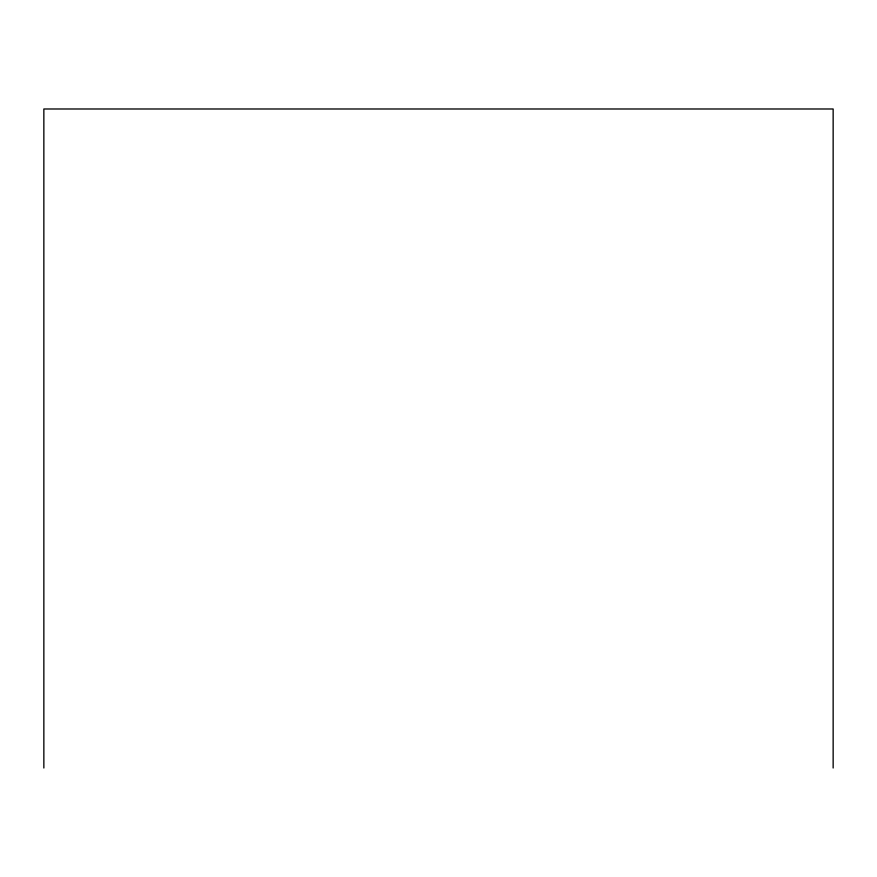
<?xml version="1.0" encoding="UTF-8"?>
<svg xmlns="http://www.w3.org/2000/svg" width="877" height="877" viewBox="0 0 877 877"><rect width="100%" height="100%" fill="white"/><g stroke="black" fill="none" stroke-linecap="round" stroke-linejoin="round"><path stroke-width="1.32" d="M833.15 768.011L833.15 108.989L43.85 108.989L43.85 768.011"/></g></svg>
